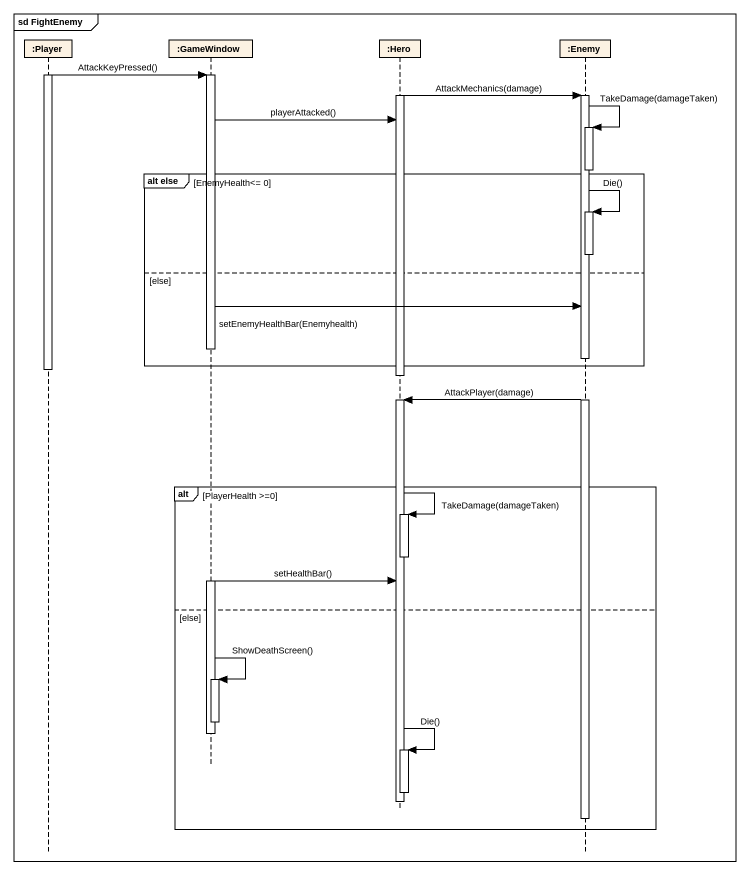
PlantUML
@startuml
mainframe sd FightEnemy
hide footbox
participant ":Player" as Player
participant ":GameWindow" as GameWindow
participant ":Hero" as Hero
participant ":Enemy" as Enemy

activate Player
Player -> GameWindow : AttackKeyPressed()
activate GameWindow
activate Hero
Hero -> Enemy : AttackMechanics(damage)
activate Enemy
GameWindow -> Hero : playerAttacked()
Enemy -> Enemy : TakeDamage(damageTaken)
activate Enemy
deactivate Enemy
group alt else [EnemyHealth<= 0]
  Enemy -> Enemy : Die()
  activate Enemy
  deactivate Enemy
else else
  GameWindow -> Enemy : setEnemyHealthBar(Enemyhealth)
  deactivate GameWindow
end
deactivate Player
deactivate Hero
Enemy -> Hero : AttackPlayer(damage)
activate Hero
alt PlayerHealth >=0
  Hero -> Hero : TakeDamage(damageTaken)
  activate Hero
  deactivate Hero
  activate GameWindow
  GameWindow -> Hero : setHealthBar()
else else
  GameWindow -> GameWindow : ShowDeathScreen()
  activate GameWindow
  deactivate GameWindow
  deactivate GameWindow
  Hero -> Hero : Die()
  activate Hero
  deactivate Hero
  deactivate Hero
  deactivate Enemy
end
@enduml
